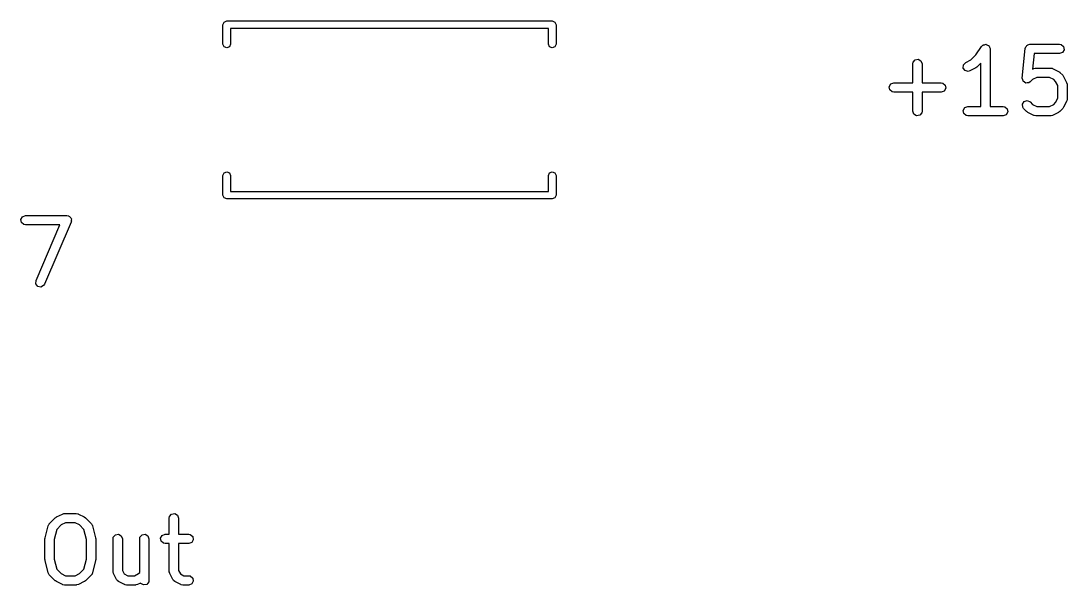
# Model space of a CAD drawing. Extents: x 96 to 185.9, y -128.5 to -80.8.
# Drawn here: x 166.13 to 182.96, y -127.17 to -118.1 of the extents above; entities that cross this region are included whole.
import ezdxf

# ---------------------------------------------------------------- set-up
doc = ezdxf.new("R2010")
doc.units = 0
doc.layers.add('BLACK', color=7, linetype='CONTINUOUS')

msp = doc.modelspace()

# ---------------------------------------------------------------- linework, layer by layer
at = {"layer": 'BLACK', "linetype": 'CONTINUOUS'}
for p, q in [((169.38, -118.162), (169.397, -118.12)), ((169.38, -118.477), (169.38, -118.162)), ((169.397, -118.12), (169.44, -118.102)), ((169.44, -118.102), (174.68, -118.102)), ((174.68, -118.102), (174.722, -118.12)), ((174.722, -118.12), (174.74, -118.162)), ((174.74, -118.162), (174.74, -118.477)), ((174.62, -118.222), (169.5, -118.222)), ((169.5, -118.222), (169.5, -118.477)), ((174.62, -118.477), (174.62, -118.222)), ((169.397, -118.52), (169.38, -118.477)), ((169.44, -118.537), (169.397, -118.52)), ((169.482, -118.52), (169.44, -118.537)), ((169.5, -118.477), (169.482, -118.52)), ((174.637, -118.52), (174.62, -118.477)), ((174.68, -118.537), (174.637, -118.52)), ((174.722, -118.52), (174.68, -118.537)), ((174.74, -118.477), (174.722, -118.52)), ((181.498, -118.648), (181.589, -118.511)), ((181.589, -118.511), (181.607, -118.493)), ((181.607, -118.493), (181.611, -118.491)), ((181.611, -118.491), (181.614, -118.488)), ((181.614, -118.488), (181.635, -118.484)), ((181.635, -118.484), (181.656, -118.478)), ((181.656, -118.478), (181.66, -118.48)), ((181.66, -118.48), (181.664, -118.479)), ((181.664, -118.479), (181.683, -118.49)), ((181.683, -118.49), (181.703, -118.499)), ((181.703, -118.499), (181.705, -118.503)), ((181.705, -118.503), (181.709, -118.505)), ((181.709, -118.505), (181.716, -118.525)), ((181.716, -118.525), (181.726, -118.545)), ((182.293, -118.537), (182.298, -118.52)), ((182.298, -118.52), (182.309, -118.509)), ((182.309, -118.509), (182.317, -118.496)), ((182.317, -118.496), (182.327, -118.492)), ((182.327, -118.492), (182.335, -118.485)), ((182.335, -118.485), (182.351, -118.483)), ((182.351, -118.483), (182.366, -118.478)), ((182.366, -118.478), (182.842, -118.478)), ((182.842, -118.478), (182.867, -118.483)), ((182.867, -118.483), (182.907, -118.515)), ((182.907, -118.515), (182.916, -118.566)), ((181.416, -118.729), (181.498, -118.648)), ((181.726, -118.545), (181.725, -118.549)), ((181.725, -118.549), (181.726, -118.553)), ((181.726, -118.553), (181.726, -119.478)), ((182.243, -119.022), (182.291, -118.546)), ((182.291, -118.546), (182.292, -118.542)), ((182.292, -118.54), (182.293, -118.537)), ((182.292, -118.542), (182.292, -118.54)), ((182.433, -118.628), (182.409, -118.876)), ((182.842, -118.628), (182.433, -118.628)), ((182.89, -118.61), (182.842, -118.628)), ((182.916, -118.566), (182.89, -118.61)), ((180.481, -118.791), (180.486, -118.765)), ((180.481, -119.097), (180.481, -118.791)), ((180.486, -118.765), (180.519, -118.726)), ((180.519, -118.726), (180.569, -118.717)), ((180.569, -118.717), (180.613, -118.743)), ((180.613, -118.743), (180.631, -118.791)), ((180.631, -118.791), (180.631, -119.097)), ((181.294, -118.86), (181.297, -118.809)), ((181.324, -118.901), (181.294, -118.86)), ((181.297, -118.809), (181.332, -118.772)), ((181.332, -118.772), (181.416, -118.729)), ((181.494, -118.858), (181.399, -118.906)), ((181.495, -118.857), (181.494, -118.858)), ((181.514, -118.844), (181.495, -118.857)), ((181.576, -118.782), (181.514, -118.844)), ((181.576, -119.478), (181.576, -118.782)), ((182.427, -118.867), (182.452, -118.859)), ((182.452, -118.859), (182.457, -118.86)), ((182.457, -118.86), (182.461, -118.859)), ((182.461, -118.859), (182.699, -118.859)), ((182.699, -118.859), (182.725, -118.863)), ((181.374, -118.913), (181.324, -118.901)), ((181.399, -118.906), (181.374, -118.913)), ((182.243, -119.023), (182.243, -119.022)), ((182.243, -119.022), (182.243, -119.022)), ((182.25, -119.047), (182.243, -119.023)), ((182.409, -118.876), (182.427, -118.867)), ((182.478, -119.009), (182.41, -119.043)), ((182.681, -119.009), (182.478, -119.009)), ((182.75, -119.043), (182.681, -119.009)), ((182.725, -118.863), (182.728, -118.866)), ((182.728, -118.866), (182.732, -118.867)), ((182.732, -118.867), (182.828, -118.914)), ((182.828, -118.914), (182.846, -118.928)), ((182.846, -118.928), (182.847, -118.929)), ((182.847, -118.929), (182.895, -118.976)), ((182.895, -118.976), (182.908, -118.995)), ((182.908, -118.995), (182.909, -118.996)), ((182.909, -118.996), (182.956, -119.091)), ((180.101, -119.159), (180.127, -119.115)), ((180.11, -119.21), (180.101, -119.159)), ((180.127, -119.115), (180.175, -119.097)), ((180.175, -119.097), (180.481, -119.097)), ((180.631, -119.097), (180.937, -119.097)), ((180.937, -119.097), (180.963, -119.102)), ((180.963, -119.102), (181.002, -119.135)), ((181.011, -119.185), (180.985, -119.229)), ((181.002, -119.135), (181.011, -119.185)), ((182.256, -119.071), (182.25, -119.047)), ((182.256, -119.072), (182.256, -119.071)), ((182.277, -119.087), (182.256, -119.072)), ((182.256, -119.072), (182.256, -119.072)), ((182.298, -119.101), (182.277, -119.087)), ((182.299, -119.102), (182.298, -119.101)), ((182.298, -119.101), (182.298, -119.101)), ((182.324, -119.099), (182.299, -119.102)), ((182.349, -119.098), (182.324, -119.099)), ((182.35, -119.097), (182.349, -119.097)), ((182.349, -119.097), (182.349, -119.098)), ((182.371, -119.082), (182.35, -119.097)), ((182.41, -119.043), (182.371, -119.082)), ((182.78, -119.074), (182.75, -119.043)), ((182.814, -119.142), (182.78, -119.074)), ((182.814, -119.345), (182.814, -119.142)), ((182.956, -119.091), (182.964, -119.116)), ((182.964, -119.116), (182.963, -119.12)), ((182.963, -119.12), (182.964, -119.124)), ((182.964, -119.124), (182.964, -119.363)), ((180.149, -119.243), (180.11, -119.21)), ((180.175, -119.247), (180.149, -119.243)), ((180.481, -119.247), (180.175, -119.247)), ((180.481, -119.553), (180.481, -119.247)), ((180.937, -119.247), (180.631, -119.247)), ((180.631, -119.247), (180.631, -119.553)), ((180.985, -119.229), (180.937, -119.247)), ((182.78, -119.413), (182.814, -119.345)), ((182.964, -119.363), (182.96, -119.388)), ((181.292, -119.54), (181.317, -119.496)), ((181.317, -119.496), (181.366, -119.478)), ((181.366, -119.478), (181.576, -119.478)), ((181.726, -119.478), (181.937, -119.478)), ((181.937, -119.478), (181.963, -119.483)), ((181.963, -119.483), (182.002, -119.515)), ((182.002, -119.515), (182.011, -119.566)), ((182.245, -119.438), (182.275, -119.396)), ((182.25, -119.489), (182.245, -119.438)), ((182.265, -119.511), (182.25, -119.489)), ((182.313, -119.558), (182.265, -119.511)), ((182.275, -119.396), (182.324, -119.383)), ((182.324, -119.383), (182.371, -119.405)), ((182.371, -119.405), (182.41, -119.444)), ((182.41, -119.444), (182.478, -119.478)), ((182.478, -119.478), (182.681, -119.478)), ((182.681, -119.478), (182.75, -119.444)), ((182.75, -119.444), (182.78, -119.413)), ((182.895, -119.511), (182.847, -119.558)), ((182.909, -119.491), (182.895, -119.509)), ((182.895, -119.509), (182.895, -119.511)), ((182.956, -119.396), (182.909, -119.491)), ((182.957, -119.392), (182.956, -119.396)), ((182.96, -119.388), (182.957, -119.392)), ((180.499, -119.601), (180.481, -119.553)), ((180.543, -119.627), (180.499, -119.601)), ((180.594, -119.618), (180.543, -119.627)), ((180.626, -119.579), (180.594, -119.618)), ((180.631, -119.553), (180.626, -119.579)), ((181.301, -119.59), (181.292, -119.54)), ((181.34, -119.623), (181.301, -119.59)), ((181.366, -119.628), (181.34, -119.623)), ((181.937, -119.628), (181.366, -119.628)), ((181.985, -119.61), (181.937, -119.628)), ((182.011, -119.566), (181.985, -119.61)), ((182.314, -119.559), (182.313, -119.558)), ((182.332, -119.572), (182.314, -119.559)), ((182.427, -119.62), (182.332, -119.572)), ((182.432, -119.621), (182.427, -119.62)), ((182.435, -119.623), (182.432, -119.621)), ((182.461, -119.628), (182.435, -119.623)), ((182.699, -119.628), (182.461, -119.628)), ((182.703, -119.626), (182.699, -119.628)), ((182.707, -119.627), (182.703, -119.626)), ((182.732, -119.62), (182.707, -119.627)), ((182.828, -119.572), (182.732, -119.62)), ((182.829, -119.571), (182.828, -119.572)), ((182.847, -119.558), (182.829, -119.571)), ((169.38, -120.587), (169.397, -120.545)), ((169.397, -120.545), (169.44, -120.527)), ((169.44, -120.527), (169.482, -120.545)), ((169.482, -120.545), (169.5, -120.587)), ((174.62, -120.587), (174.637, -120.545)), ((174.637, -120.545), (174.68, -120.527)), ((174.68, -120.527), (174.722, -120.545)), ((174.722, -120.545), (174.74, -120.587)), ((169.38, -120.902), (169.38, -120.587)), ((169.5, -120.587), (169.5, -120.842)), ((174.62, -120.842), (174.62, -120.587)), ((174.74, -120.587), (174.74, -120.902)), ((169.5, -120.842), (174.62, -120.842)), ((169.397, -120.945), (169.38, -120.902)), ((169.44, -120.962), (169.397, -120.945)), ((174.68, -120.962), (169.44, -120.962)), ((174.722, -120.945), (174.68, -120.962)), ((174.74, -120.902), (174.722, -120.945)), ((166.128, -121.294), (166.153, -121.249)), ((166.137, -121.344), (166.128, -121.294)), ((166.176, -121.377), (166.137, -121.344)), ((166.153, -121.249), (166.202, -121.232)), ((166.202, -121.382), (166.176, -121.377)), ((166.202, -121.232), (166.868, -121.232)), ((166.755, -121.382), (166.202, -121.382)), ((166.371, -122.277), (166.755, -121.382)), ((166.937, -121.336), (166.509, -122.336)), ((166.868, -121.232), (166.894, -121.236)), ((166.894, -121.236), (166.901, -121.242)), ((166.901, -121.242), (166.909, -121.244)), ((166.909, -121.244), (166.92, -121.258)), ((166.92, -121.258), (166.933, -121.269)), ((166.933, -121.269), (166.935, -121.278)), ((166.935, -121.278), (166.94, -121.285)), ((166.938, -121.327), (166.937, -121.336)), ((166.942, -121.32), (166.938, -121.327)), ((166.94, -121.285), (166.939, -121.303)), ((166.939, -121.303), (166.942, -121.32)), ((166.368, -122.328), (166.371, -122.277)), ((166.399, -122.37), (166.368, -122.328)), ((166.449, -122.381), (166.399, -122.37)), ((166.494, -122.358), (166.449, -122.381)), ((166.509, -122.336), (166.494, -122.358)), ((166.585, -126.187), (166.68, -126.091)), ((166.68, -126.091), (166.699, -126.079)), ((166.699, -126.079), (166.7, -126.077)), ((166.7, -126.077), (166.795, -126.03)), ((166.795, -126.03), (166.82, -126.022)), ((166.82, -126.022), (166.824, -126.023)), ((166.824, -126.023), (166.829, -126.022)), ((166.829, -126.022), (167.019, -126.022)), ((167.019, -126.022), (167.045, -126.026)), ((167.045, -126.026), (167.048, -126.029)), ((167.048, -126.029), (167.053, -126.03)), ((167.053, -126.03), (167.148, -126.077)), ((167.148, -126.077), (167.166, -126.091)), ((167.166, -126.091), (167.167, -126.091)), ((167.167, -126.091), (167.263, -126.187)), ((168.515, -126.097), (168.52, -126.071)), ((168.515, -126.355), (168.515, -126.097)), ((168.52, -126.071), (168.553, -126.032)), ((168.553, -126.032), (168.603, -126.023)), ((168.603, -126.023), (168.648, -126.049)), ((168.648, -126.049), (168.665, -126.097)), ((168.665, -126.097), (168.665, -126.355)), ((166.518, -126.412), (166.565, -126.221)), ((166.565, -126.221), (166.576, -126.198)), ((166.576, -126.198), (166.582, -126.193)), ((166.582, -126.193), (166.585, -126.187)), ((166.778, -126.206), (166.706, -126.278)), ((166.846, -126.172), (166.778, -126.206)), ((167.001, -126.172), (166.846, -126.172)), ((167.07, -126.206), (167.001, -126.172)), ((167.142, -126.278), (167.07, -126.206)), ((167.263, -126.187), (167.277, -126.208)), ((167.277, -126.208), (167.278, -126.215)), ((167.278, -126.215), (167.282, -126.221)), ((167.282, -126.221), (167.33, -126.412)), ((166.515, -126.43), (166.518, -126.415)), ((166.515, -126.763), (166.515, -126.43)), ((166.518, -126.415), (166.518, -126.412)), ((166.706, -126.278), (166.665, -126.439)), ((167.182, -126.439), (167.142, -126.278)), ((167.33, -126.412), (167.331, -126.427)), ((167.331, -126.427), (167.332, -126.43)), ((167.332, -126.43), (167.332, -126.763)), ((167.611, -126.43), (167.615, -126.404)), ((167.611, -126.954), (167.611, -126.43)), ((167.615, -126.404), (167.648, -126.365)), ((167.648, -126.365), (167.699, -126.356)), ((167.699, -126.356), (167.743, -126.382)), ((167.743, -126.382), (167.761, -126.43)), ((167.761, -126.43), (167.761, -126.936)), ((168.039, -126.43), (168.044, -126.404)), ((168.039, -126.97), (168.039, -126.43)), ((168.044, -126.404), (168.077, -126.365)), ((168.077, -126.365), (168.127, -126.356)), ((168.127, -126.356), (168.172, -126.382)), ((168.172, -126.382), (168.189, -126.43)), ((168.189, -126.43), (168.189, -127.097)), ((168.374, -126.417), (168.399, -126.373)), ((168.383, -126.468), (168.374, -126.417)), ((168.399, -126.373), (168.448, -126.355)), ((168.448, -126.355), (168.515, -126.355)), ((168.665, -126.355), (168.829, -126.355)), ((168.829, -126.355), (168.854, -126.36)), ((168.854, -126.36), (168.894, -126.393)), ((168.894, -126.393), (168.902, -126.443)), ((166.665, -126.439), (166.665, -126.754)), ((167.182, -126.754), (167.182, -126.439)), ((168.422, -126.501), (168.383, -126.468)), ((168.448, -126.505), (168.422, -126.501)), ((168.515, -126.505), (168.448, -126.505)), ((168.515, -126.954), (168.515, -126.505)), ((168.829, -126.505), (168.665, -126.505)), ((168.665, -126.505), (168.665, -126.936)), ((168.877, -126.488), (168.829, -126.505)), ((168.902, -126.443), (168.877, -126.488)), ((166.517, -126.767), (166.515, -126.763)), ((166.518, -126.782), (166.517, -126.767)), ((166.665, -126.754), (166.706, -126.916)), ((167.142, -126.916), (167.182, -126.754)), ((167.332, -126.763), (167.33, -126.778)), ((166.565, -126.972), (166.518, -126.782)), ((166.706, -126.916), (166.778, -126.988)), ((167.07, -126.988), (167.142, -126.916)), ((167.33, -126.782), (167.282, -126.972)), ((167.33, -126.778), (167.33, -126.782)), ((167.761, -126.936), (167.789, -126.993)), ((168.665, -126.936), (168.694, -126.993)), ((166.569, -126.978), (166.565, -126.972)), ((166.57, -126.986), (166.569, -126.978)), ((166.585, -127.007), (166.57, -126.986)), ((166.68, -127.102), (166.585, -127.007)), ((166.682, -127.103), (166.68, -127.102)), ((166.7, -127.116), (166.682, -127.103)), ((166.778, -126.988), (166.846, -127.022)), ((166.846, -127.022), (167.001, -127.022)), ((167.001, -127.022), (167.07, -126.988)), ((167.167, -127.102), (167.149, -127.115)), ((167.263, -127.007), (167.167, -127.102)), ((167.266, -127), (167.263, -127.007)), ((167.272, -126.996), (167.266, -127)), ((167.282, -126.972), (167.272, -126.996)), ((167.612, -126.958), (167.611, -126.954)), ((167.611, -126.962), (167.612, -126.958)), ((167.619, -126.987), (167.611, -126.962)), ((167.666, -127.083), (167.619, -126.987)), ((167.674, -127.09), (167.666, -127.083)), ((167.679, -127.101), (167.674, -127.09)), ((167.7, -127.116), (167.679, -127.101)), ((167.789, -126.993), (167.846, -127.022)), ((167.846, -127.022), (167.954, -127.022)), ((167.954, -127.022), (168.022, -126.988)), ((168.022, -126.988), (168.039, -126.97)), ((168.189, -127.097), (168.185, -127.122)), ((168.517, -126.958), (168.515, -126.954)), ((168.516, -126.962), (168.517, -126.958)), ((168.523, -126.987), (168.516, -126.962)), ((168.571, -127.083), (168.523, -126.987)), ((168.579, -127.09), (168.571, -127.083)), ((168.584, -127.101), (168.579, -127.09)), ((168.605, -127.116), (168.584, -127.101)), ((168.694, -126.993), (168.751, -127.022)), ((168.751, -127.022), (168.829, -127.022)), ((168.829, -127.022), (168.854, -127.026)), ((168.854, -127.026), (168.894, -127.059)), ((168.902, -127.11), (168.877, -127.154)), ((168.894, -127.059), (168.902, -127.11)), ((166.795, -127.164), (166.7, -127.116)), ((166.799, -127.164), (166.795, -127.164)), ((166.803, -127.167), (166.799, -127.164)), ((166.829, -127.172), (166.803, -127.167)), ((167.019, -127.172), (166.829, -127.172)), ((167.023, -127.17), (167.019, -127.172)), ((167.028, -127.171), (167.023, -127.17)), ((167.053, -127.164), (167.028, -127.171)), ((167.148, -127.116), (167.053, -127.164)), ((167.149, -127.115), (167.148, -127.116)), ((167.795, -127.164), (167.7, -127.116)), ((167.799, -127.164), (167.795, -127.164)), ((167.803, -127.167), (167.799, -127.164)), ((167.829, -127.172), (167.803, -127.167)), ((167.971, -127.172), (167.829, -127.172)), ((167.976, -127.17), (167.971, -127.172)), ((167.98, -127.171), (167.976, -127.17)), ((168.005, -127.164), (167.98, -127.171)), ((168.055, -127.139), (168.005, -127.164)), ((168.057, -127.145), (168.055, -127.139)), ((168.101, -127.171), (168.057, -127.145)), ((168.152, -127.162), (168.101, -127.171)), ((168.185, -127.122), (168.152, -127.162)), ((168.7, -127.164), (168.605, -127.116)), ((168.704, -127.164), (168.7, -127.164)), ((168.708, -127.167), (168.704, -127.164)), ((168.733, -127.172), (168.708, -127.167)), ((168.829, -127.172), (168.733, -127.172)), ((168.877, -127.154), (168.829, -127.172))]:
    msp.add_line(p, q, dxfattribs=at)

doc.saveas('drawing.dxf')
